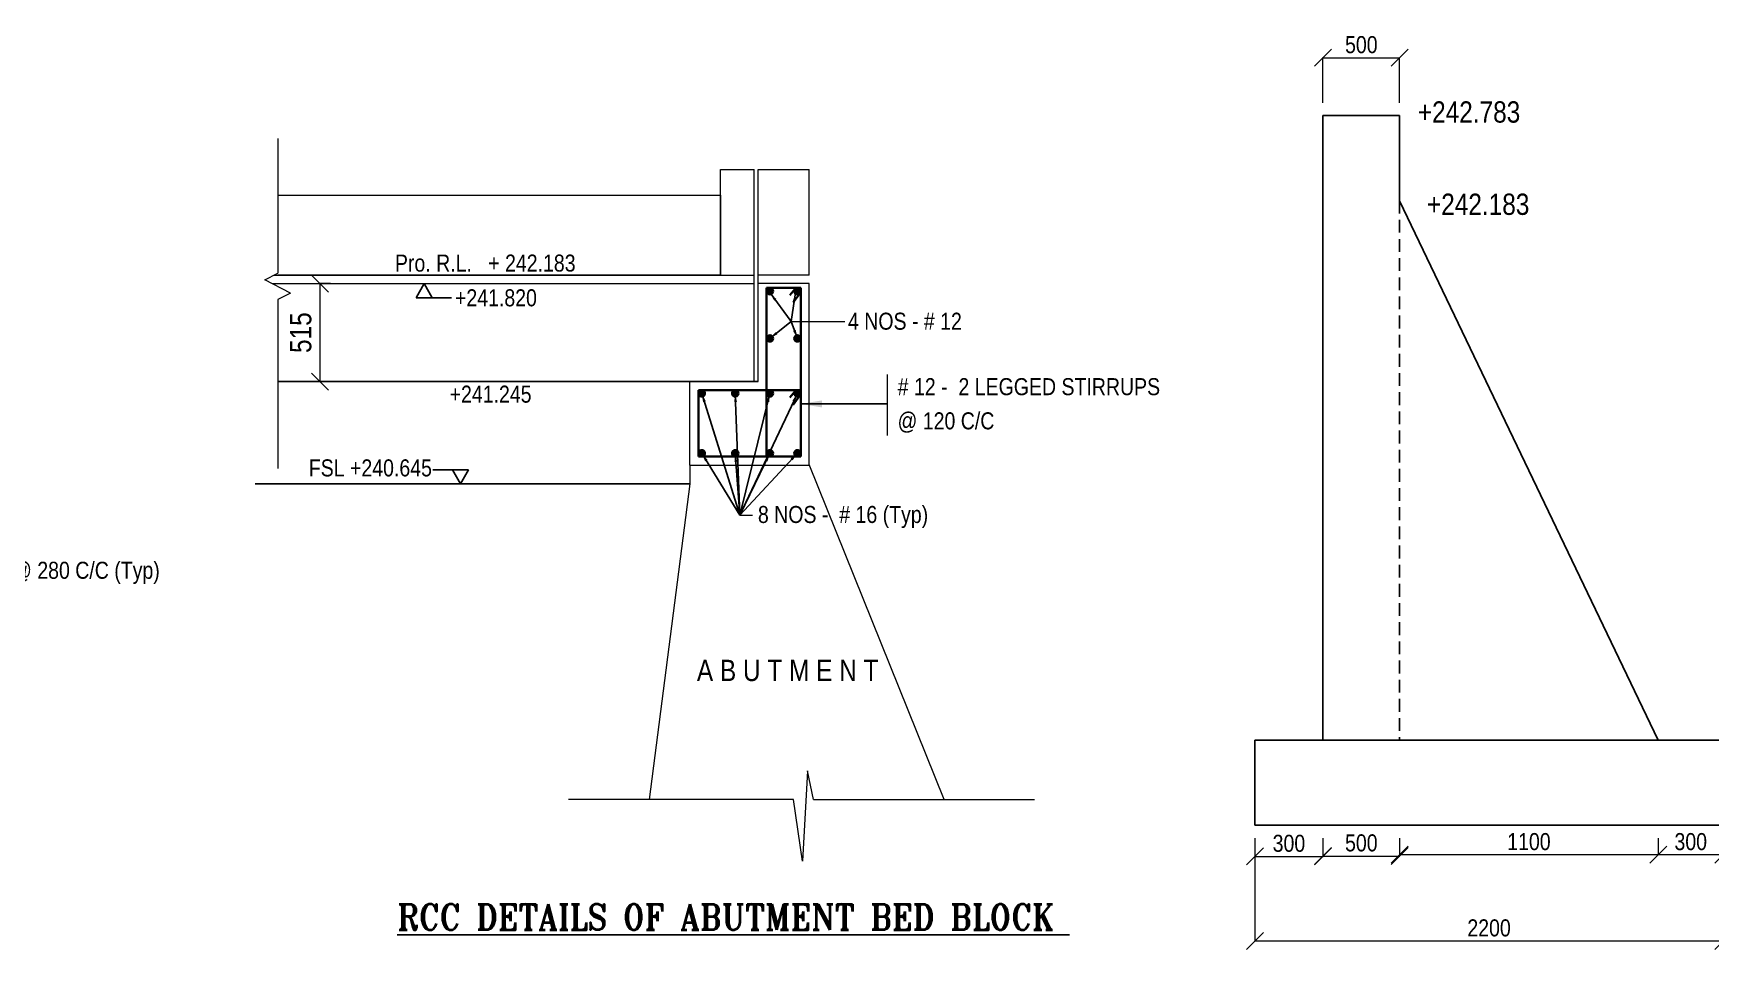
# Model space of a CAD drawing. Header units: millimetres. Extents: x 1141051 to 1202397, y -298680 to -265208.
# Drawn here: x 1162192 to 1181881, y -286047 to -275293 of the extents above; entities that cross this region are included whole.
import ezdxf
from ezdxf.enums import TextEntityAlignment as Align

# ---------------------------------------------------------------- set-up
doc = ezdxf.new("R2010")
doc.units = ezdxf.units.MM
doc.header["$LTSCALE"] = 300
doc.header["$MEASUREMENT"] = 0
doc.linetypes.add('DASHED', pattern=[0.75, 0.5, -0.25])
for name, color, linetype, lineweight in [('DWG TEXT', 3, 'Continuous', 25), ('elevations', 7, 'Continuous', 25), ('MAIN', 7, 'Continuous', 25)]:
    doc.layers.add(name, color=color, linetype=linetype, lineweight=lineweight)
doc.layers.add('steel', color=1, linetype='Continuous')
doc.styles.add('ARIAL NARROW', font='ARIALN.TTF', dxfattribs={"height": 250})
doc.styles.add('ROMANT', font='romant')
doc.styles.get("Standard").update_dxf_attribs({"font": 'ARIALN.TTF', "height": 200})
doc.dimstyles.new('ISO-25', dxfattribs={"dimtxt": 200, "dimasz": 200, "dimexe": 1.25, "dimexo": 150, "dimgap": 50, "dimtad": 1, "dimdec": 1, "dimdsep": 46, "dimtxsty": 'Standard', "dimblk": 'OBLIQUE', "dimcen": 2.5, "dimdle": 1.25, "dimclrd": 6, "dimclre": 5, "dimclrt": 1, "dimadec": 0, "dimazin": 0, "dimtfac": 1, "dimtdec": 1, "dimtmove": 0, "dimatfit": 3, "dimfxl": 1, "dimlwd": 15, "dimlwe": 13, "dimarcsym": 0})
doc.dimstyles.new('REIN FORCE 2', dxfattribs={"dimtxt": 250, "dimasz": 200, "dimexe": 1.25, "dimexo": 150, "dimgap": 100, "dimtad": 1, "dimdec": 1, "dimlfac": 0.5, "dimdsep": 46, "dimtxsty": 'ARIAL NARROW', "dimblk": 'OBLIQUE', "dimcen": 2.5, "dimdle": 1.25, "dimclrd": 6, "dimclre": 5, "dimclrt": 1, "dimadec": 0, "dimazin": 0, "dimtfac": 1, "dimtdec": 1, "dimtmove": 0, "dimatfit": 3, "dimfxl": 1, "dimlwd": 15, "dimlwe": 13, "dimarcsym": 0})
doc.dimstyles.new('STANDARD$7', dxfattribs={"dimtxt": 2, "dimasz": 2, "dimexe": 1.25, "dimexo": 0.625, "dimtad": 1, "dimdec": 0, "dimlfac": 0.5, "dimdsep": 46, "dimtxsty": 'ARIAL NARROW', "dimcen": 2.5, "dimdle": 0.1, "dimse1": 1, "dimse2": 1, "dimadec": 0, "dimazin": 0, "dimtfac": 1, "dimtdec": 0, "dimtmove": 0, "dimatfit": 3, "dimfxl": 1, "dimtolj": 1, "dimtzin": 0, "dimarcsym": 0})

# ---------------------------------------------------------------- blocks, each defined once
blk = doc.blocks.new('_Oblique')
at = {"color": 0, "linetype": 'ByBlock', "lineweight": -2}
blk.add_line((-0.5, -0.5), (0.5, 0.5), dxfattribs=at)
blk = doc.blocks.new('*D76')
at = {"layer": 'Defpoints', "color": 0, "linetype": 'ByBlock', "transparency": 16777216}
for p in [(1165530, -278230), (1165557, -278230), (1165530, -279380)]:
    blk.add_point(p, dxfattribs=at)
at = {"layer": 'MAIN', "color": 6, "linetype": 'Continuous', "lineweight": 15, "transparency": 16777216}
blk.add_line((1165557, -279381), (1165557, -278229), dxfattribs=at)
at = {"layer": 'MAIN', "color": 5, "linetype": 'ByBlock', "lineweight": 13, "transparency": 16777216}
for p, q in [((1165680, -278230), (1165559, -278230)), ((1165680, -279380), (1165559, -279380))]:
    blk.add_line(p, q, dxfattribs=at)
at = {"layer": 'MAIN', "color": 6, "linetype": 'ByBlock', "lineweight": 15, "transparency": 16777216, "xscale": 200, "yscale": 200, "zscale": 200}
for p, rotation in [((1165557, -278230), 90), ((1165557, -279380), 270)]:
    blk.add_blockref('_Oblique', p, dxfattribs=dict(at, rotation=rotation))
at = {"layer": 'MAIN', "color": 1, "linetype": 'ByBlock', "transparency": 16777216, "insert": (1165330, -278805), "char_height": 250, "attachment_point": 5, "rotation": 90, "style": 'ARIAL NARROW'}
blk.add_mtext('515', dxfattribs=at)
blk = doc.blocks.new('*D87')
at = {"layer": 'Defpoints', "color": 0, "linetype": 'ByBlock', "transparency": 16777216}
for p in [(1178232, -275577), (1177332, -276256), (1178232, -276256)]:
    blk.add_point(p, dxfattribs=at)
at = {"layer": 'DWG TEXT', "color": 6, "linetype": 'Continuous', "lineweight": 15, "transparency": 16777216}
blk.add_line((1177331, -275577), (1178233, -275577), dxfattribs=at)
at = {"layer": 'DWG TEXT', "color": 5, "linetype": 'ByBlock', "lineweight": 13, "transparency": 16777216}
for p, q in [((1177332, -276106), (1177332, -275576)), ((1178232, -276106), (1178232, -275576))]:
    blk.add_line(p, q, dxfattribs=at)
at = {"layer": 'DWG TEXT', "color": 6, "linetype": 'ByBlock', "lineweight": 15, "transparency": 16777216, "xscale": 200, "yscale": 200, "zscale": 200, "rotation": 180}
blk.add_blockref('_Oblique', (1177332, -275577), dxfattribs=at)
at = {"layer": 'DWG TEXT', "color": 6, "linetype": 'ByBlock', "lineweight": 15, "transparency": 16777216, "xscale": 200, "yscale": 200, "zscale": 200}
blk.add_blockref('_Oblique', (1178232, -275577), dxfattribs=at)
at = {"layer": 'DWG TEXT', "color": 1, "linetype": 'ByBlock', "transparency": 16777216, "insert": (1177782, -275425), "char_height": 200, "attachment_point": 5}
blk.add_mtext('500', dxfattribs=at)
blk = doc.blocks.new('*D88')
at = {"layer": 'Defpoints', "color": 0, "linetype": 'ByBlock', "transparency": 16777216}
for p in [(1176532, -284589), (1182032, -284589), (1182032, -285947)]:
    blk.add_point(p, dxfattribs=at)
at = {"layer": 'DWG TEXT', "color": 5, "linetype": 'ByBlock', "lineweight": 13, "transparency": 16777216}
for p, q in [((1176532, -284739), (1176532, -285948)), ((1182032, -284739), (1182032, -285948))]:
    blk.add_line(p, q, dxfattribs=at)
at = {"layer": 'DWG TEXT', "color": 0, "linetype": 'Continuous', "lineweight": 15, "transparency": 16777216}
blk.add_line((1176531, -285947), (1182033, -285947), dxfattribs=at)
at = {"layer": 'DWG TEXT', "color": 0, "linetype": 'ByBlock', "lineweight": 15, "transparency": 16777216, "xscale": 200, "yscale": 200, "zscale": 200, "rotation": 180}
blk.add_blockref('_Oblique', (1176532, -285947), dxfattribs=at)
at = {"layer": 'DWG TEXT', "color": 0, "linetype": 'ByBlock', "lineweight": 15, "transparency": 16777216, "xscale": 200, "yscale": 200, "zscale": 200}
blk.add_blockref('_Oblique', (1182032, -285947), dxfattribs=at)
at = {"layer": 'DWG TEXT', "color": 1, "linetype": 'ByBlock', "transparency": 16777216, "insert": (1179282, -285795), "char_height": 200, "attachment_point": 5}
blk.add_mtext('2200', dxfattribs=at)
blk = doc.blocks.new('*D89')
at = {"layer": 'Defpoints', "color": 0, "linetype": 'ByBlock', "transparency": 16777216}
for p in [(1176532, -284589), (1177332, -284589), (1177332, -284954)]:
    blk.add_point(p, dxfattribs=at)
at = {"layer": 'DWG TEXT', "color": 5, "linetype": 'ByBlock', "lineweight": 13, "transparency": 16777216}
for p, q in [((1176532, -284739), (1176532, -284956)), ((1177332, -284739), (1177332, -284956))]:
    blk.add_line(p, q, dxfattribs=at)
at = {"layer": 'DWG TEXT', "color": 6, "linetype": 'Continuous', "lineweight": 15, "transparency": 16777216}
blk.add_line((1176531, -284954), (1177333, -284954), dxfattribs=at)
at = {"layer": 'DWG TEXT', "color": 6, "linetype": 'ByBlock', "lineweight": 15, "transparency": 16777216, "xscale": 200, "yscale": 200, "zscale": 200, "rotation": 180}
blk.add_blockref('_Oblique', (1176532, -284954), dxfattribs=at)
at = {"layer": 'DWG TEXT', "color": 6, "linetype": 'ByBlock', "lineweight": 15, "transparency": 16777216, "xscale": 200, "yscale": 200, "zscale": 200}
blk.add_blockref('_Oblique', (1177332, -284954), dxfattribs=at)
at = {"layer": 'DWG TEXT', "color": 1, "linetype": 'ByBlock', "transparency": 16777216, "insert": (1176932, -284802), "char_height": 200, "attachment_point": 5}
blk.add_mtext('300', dxfattribs=at)
blk = doc.blocks.new('*D90')
at = {"layer": 'Defpoints', "color": 0, "linetype": 'ByBlock', "transparency": 16777216}
for p in [(1181268, -284589), (1182032, -284589), (1182032, -284934)]:
    blk.add_point(p, dxfattribs=at)
at = {"layer": 'DWG TEXT', "color": 5, "linetype": 'ByBlock', "lineweight": 13, "transparency": 16777216}
for p, q in [((1181268, -284739), (1181268, -284935)), ((1182032, -284739), (1182032, -284935))]:
    blk.add_line(p, q, dxfattribs=at)
at = {"layer": 'DWG TEXT', "color": 6, "linetype": 'Continuous', "lineweight": 15, "transparency": 16777216}
blk.add_line((1181266, -284934), (1182033, -284934), dxfattribs=at)
at = {"layer": 'DWG TEXT', "color": 6, "linetype": 'ByBlock', "lineweight": 15, "transparency": 16777216, "xscale": 200, "yscale": 200, "zscale": 200, "rotation": 180}
blk.add_blockref('_Oblique', (1181268, -284934), dxfattribs=at)
at = {"layer": 'DWG TEXT', "color": 6, "linetype": 'ByBlock', "lineweight": 15, "transparency": 16777216, "xscale": 200, "yscale": 200, "zscale": 200}
blk.add_blockref('_Oblique', (1182032, -284934), dxfattribs=at)
at = {"layer": 'DWG TEXT', "color": 1, "linetype": 'ByBlock', "transparency": 16777216, "insert": (1181650, -284782), "char_height": 200, "attachment_point": 5}
blk.add_mtext('300', dxfattribs=at)
blk = doc.blocks.new('*D85')
at = {"layer": 'Defpoints', "color": 0, "linetype": 'ByBlock', "transparency": 16777216}
for p in [(1177332, -284589), (1178232, -284589), (1178232, -284950)]:
    blk.add_point(p, dxfattribs=at)
at = {"layer": 'DWG TEXT', "color": 5, "linetype": 'ByBlock', "lineweight": 13, "transparency": 16777216}
for p, q in [((1177332, -284739), (1177332, -284951)), ((1178232, -284739), (1178232, -284951))]:
    blk.add_line(p, q, dxfattribs=at)
at = {"layer": 'DWG TEXT', "color": 6, "linetype": 'Continuous', "lineweight": 15, "transparency": 16777216}
blk.add_line((1177331, -284950), (1178233, -284950), dxfattribs=at)
at = {"layer": 'DWG TEXT', "color": 6, "linetype": 'ByBlock', "lineweight": 15, "transparency": 16777216, "xscale": 200, "yscale": 200, "zscale": 200, "rotation": 180}
blk.add_blockref('_Oblique', (1177332, -284950), dxfattribs=at)
at = {"layer": 'DWG TEXT', "color": 6, "linetype": 'ByBlock', "lineweight": 15, "transparency": 16777216, "xscale": 200, "yscale": 200, "zscale": 200}
blk.add_blockref('_Oblique', (1178232, -284950), dxfattribs=at)
at = {"layer": 'DWG TEXT', "color": 1, "linetype": 'ByBlock', "transparency": 16777216, "insert": (1177782, -284797), "char_height": 200, "attachment_point": 5}
blk.add_mtext('500', dxfattribs=at)
blk = doc.blocks.new('*D86')
at = {"layer": 'Defpoints', "color": 0, "linetype": 'ByBlock', "transparency": 16777216}
for p in [(1178232, -284589), (1181268, -284589), (1181268, -284934)]:
    blk.add_point(p, dxfattribs=at)
at = {"layer": 'DWG TEXT', "color": 5, "linetype": 'ByBlock', "lineweight": 13, "transparency": 16777216}
for p, q in [((1178232, -284739), (1178232, -284935)), ((1181268, -284739), (1181268, -284935))]:
    blk.add_line(p, q, dxfattribs=at)
at = {"layer": 'DWG TEXT', "color": 0, "linetype": 'Continuous', "lineweight": 15, "transparency": 16777216}
blk.add_line((1178231, -284934), (1181269, -284934), dxfattribs=at)
at = {"layer": 'DWG TEXT', "color": 0, "linetype": 'ByBlock', "lineweight": 15, "transparency": 16777216, "xscale": 200, "yscale": 200, "zscale": 200, "rotation": 180}
blk.add_blockref('_Oblique', (1178232, -284934), dxfattribs=at)
at = {"layer": 'DWG TEXT', "color": 0, "linetype": 'ByBlock', "lineweight": 15, "transparency": 16777216, "xscale": 200, "yscale": 200, "zscale": 200}
blk.add_blockref('_Oblique', (1181268, -284934), dxfattribs=at)
at = {"layer": 'DWG TEXT', "color": 1, "linetype": 'ByBlock', "transparency": 16777216, "insert": (1179750, -284782), "char_height": 200, "attachment_point": 5}
blk.add_mtext('1100', dxfattribs=at)

msp = doc.modelspace()

# ---------------------------------------------------------------- hatches: boundary and pattern name
at = {"layer": 'steel', "linetype": 'ByBlock', "lineweight": 35}
for points in [[(1170800.66, -278318.68), (1170800.66, -278318.49, -0.41348564), (1170838.16, -278281.08, -1), (1170838.16, -278356.08, -0.41348564)], [(1170800.66, -278318.68), (1170800.66, -278318.49, -0.41348564), (1170838.16, -278281.08, -1), (1170838.16, -278356.08, -0.41348564)], [(1171198.17, -278318.68), (1171198.17, -278318.49, 0.41348564), (1171160.67, -278281.08, 1), (1171160.67, -278356.08, 0.41348564)], [(1171198.17, -278318.68), (1171198.17, -278318.49, 0.41348564), (1171160.67, -278281.08, 1), (1171160.67, -278356.08, 0.41348564)], [(1170800.66, -278873.3), (1170800.66, -278873.12, -0.41348564), (1170838.16, -278835.71, -1), (1170838.16, -278910.71, -0.41348564)], [(1170800.66, -278873.3), (1170800.66, -278873.12, -0.41348564), (1170838.16, -278835.71, -1), (1170838.16, -278910.71, -0.41348564)], [(1171198.17, -278873.3), (1171198.17, -278873.12, 0.41348564), (1171160.67, -278835.71, 1), (1171160.67, -278910.71, 0.41348564)], [(1171198.17, -278873.3), (1171198.17, -278873.12, 0.41348564), (1171160.67, -278835.71, 1), (1171160.67, -278910.71, 0.41348564)], [(1170000.66, -279518.68), (1170000.66, -279518.49, -0.41348564), (1170038.16, -279481.08, -1), (1170038.16, -279556.08, -0.41348564)], [(1170000.66, -279518.68), (1170000.66, -279518.49, -0.41348564), (1170038.16, -279481.08, -1), (1170038.16, -279556.08, -0.41348564)], [(1170393.48, -279518.68), (1170393.48, -279518.49, -0.41348564), (1170430.98, -279481.08, -1), (1170430.98, -279556.08, -0.41348564)], [(1170393.48, -279518.68), (1170393.48, -279518.49, -0.41348564), (1170430.98, -279481.08, -1), (1170430.98, -279556.08, -0.41348564)], [(1170800.66, -279518.68), (1170800.66, -279518.49, -0.41348564), (1170838.16, -279481.08, -1), (1170838.16, -279556.08, -0.41348564)], [(1170800.66, -279518.68), (1170800.66, -279518.49, -0.41348564), (1170838.16, -279481.08, -1), (1170838.16, -279556.08, -0.41348564)], [(1171198.17, -279518.68), (1171198.17, -279518.49, 0.41348564), (1171160.67, -279481.08, 1), (1171160.67, -279556.08, 0.41348564)], [(1171198.17, -279518.68), (1171198.17, -279518.49, 0.41348564), (1171160.67, -279481.08, 1), (1171160.67, -279556.08, 0.41348564)], [(1170000.66, -280221.31), (1170000.66, -280221.49, 0.41348564), (1170038.16, -280258.9, 1), (1170038.16, -280183.9, 0.41348564)], [(1170000.66, -280221.31), (1170000.66, -280221.49, 0.41348564), (1170038.16, -280258.9, 1), (1170038.16, -280183.9, 0.41348564)], [(1170393.48, -280221.31), (1170393.48, -280221.49, 0.41348564), (1170430.98, -280258.9, 1), (1170430.98, -280183.9, 0.41348564)], [(1170393.48, -280221.31), (1170393.48, -280221.49, 0.41348564), (1170430.98, -280258.9, 1), (1170430.98, -280183.9, 0.41348564)], [(1170800.66, -280221.31), (1170800.66, -280221.49, 0.41348564), (1170838.16, -280258.9, 1), (1170838.16, -280183.9, 0.41348564)], [(1170800.66, -280221.31), (1170800.66, -280221.49, 0.41348564), (1170838.16, -280258.9, 1), (1170838.16, -280183.9, 0.41348564)], [(1171198.17, -280221.31), (1171198.17, -280221.49, -0.41348564), (1171160.67, -280258.9, -1), (1171160.67, -280183.9, -0.41348564)], [(1171198.17, -280221.31), (1171198.17, -280221.49, -0.41348564), (1171160.67, -280258.9, -1), (1171160.67, -280183.9, -0.41348564)]]:
    msp.add_hatch(color=0, dxfattribs=at).paths.add_polyline_path(points)

# ---------------------------------------------------------------- linework, layer by layer
at = {"layer": 'DWG TEXT', "color": 0, "linetype": 'ByBlock'}
for p, q in [((1177331.85, -283589.34), (1177331.85, -276255.81)), ((1177894.74, -276255.81), (1177331.85, -276255.81)), ((1177331.85, -276255.81), (1178231.85, -276255.81)), ((1178231.85, -276255.81), (1178231.85, -277255.81)), ((1178231.85, -277255.81), (1178231.85, -277255.81)), ((1178231.85, -277255.81), (1181267.67, -283589.34)), ((1182031.78, -283589.34), (1176531.85, -283589.34)), ((1176531.85, -283589.34), (1176531.85, -284589.34)), ((1176531.85, -283589.34), (1177031.85, -283589.34)), ((1177031.85, -283589.34), (1176531.85, -283589.34)), ((1176531.85, -283589.34), (1177031.85, -283589.34)), ((1176531.85, -283589.34), (1176531.85, -283589.34)), ((1176531.85, -283589.34), (1176531.85, -283589.34)), ((1176531.85, -283589.34), (1182031.78, -283589.34)), ((1176531.85, -283589.34), (1177331.85, -283589.34)), ((1177031.85, -283589.34), (1177031.85, -283589.34)), ((1177331.85, -283589.34), (1177331.85, -283589.34)), ((1176531.85, -284589.34), (1182031.78, -284589.34))]:
    msp.add_line(p, q, dxfattribs=at)
at = {"layer": 'DWG TEXT', "color": 0, "linetype": 'DASHED'}
msp.add_line((1178231.85, -277255.81), (1178231.85, -283589.34), dxfattribs=at)
at = {"layer": 'elevations', "color": 0, "linetype": 'ByBlock'}
for p, q in [((1166683.07, -278395.16), (1166776.74, -278229.99)), ((1166870.42, -278395.16), (1166683.07, -278395.16)), ((1166776.74, -278229.99), (1166870.42, -278395.16)), ((1166870.42, -278395.16), (1167100.67, -278395.16)), ((1167112.13, -280414.82), (1166881.88, -280414.82)), ((1167112.13, -280414.82), (1167299.48, -280414.82)), ((1167205.8, -280579.99), (1167112.13, -280414.82)), ((1167299.48, -280414.82), (1167205.8, -280579.99))]:
    msp.add_line(p, q, dxfattribs=at)
at = {"layer": 'MAIN', "color": 0, "lineweight": 9}
for p, q in [((1165058.7, -276527.39), (1165058.7, -278107.95)), ((1164906.96, -278185.3), (1165058.7, -278107.95)), ((1165210.4, -278339.9), (1164906.96, -278185.3)), ((1165210.4, -278340.07), (1165058.61, -278417.33)), ((1165058.61, -278417.33), (1165058.65, -280400.42)), ((1171086.32, -278673.63), (1171719.31, -278673.63)), ((1172212.88, -279295.81), (1172212.88, -280012.82)), ((1170484.26, -280947.98), (1170633.91, -280947.95)), ((1171278.99, -283950.03), (1171218.83, -285009.8)), ((1171350.04, -284285.58), (1171278.99, -283950.03)), ((1171116.49, -284285.58), (1168472.89, -284285.58)), ((1171218.83, -285009.8), (1171116.49, -284285.58)), ((1171350.04, -284285.58), (1173943.23, -284285.58))]:
    msp.add_line(p, q, dxfattribs=at)
at = {"layer": 'MAIN', "color": 0, "linetype": 'ByBlock', "lineweight": 18}
for p, q in [((1170258.67, -276889.99), (1170651.42, -276889.99)), ((1170258.67, -278129.99), (1170258.67, -276889.99)), ((1170651.42, -278129.99), (1170651.42, -276889.99)), ((1170699.42, -276889.99), (1171299.42, -276889.99)), ((1170699.42, -278329.99), (1170699.42, -276889.99)), ((1170818.97, -276889.99), (1171178.97, -276889.99)), ((1170819.42, -276889.99), (1171179.42, -276889.99)), ((1171179.42, -276889.99), (1171299.42, -276889.99)), ((1171299.42, -278129.99), (1171299.42, -276889.99)), ((1165015.46, -278129.99), (1170651.42, -278129.99)), ((1170651.42, -279379.99), (1170651.42, -278129.99)), ((1171299.42, -278129.99), (1170699.42, -278129.99)), ((1170699.42, -279379.99), (1170699.42, -278129.99)), ((1164994.68, -278229.99), (1170651.42, -278229.99)), ((1171299.42, -278229.99), (1170699.42, -278229.99)), ((1171299.42, -280353.99), (1171299.42, -278229.99)), ((1165058.63, -279379.99), (1170699.42, -279379.99)), ((1169899.42, -280359.99), (1169899.42, -279379.99)), ((1169899.42, -280359.99), (1171299.42, -280359.99)), ((1169899.42, -280359.99), (1169899.42, -280579.99)), ((1172885.9, -284285.58), (1171299.42, -280353.99)), ((1169899.42, -280579.99), (1169422.02, -284285.58))]:
    msp.add_line(p, q, dxfattribs=at)
at = {"layer": 'MAIN', "color": 0, "linetype": 'ByBlock'}
for p, q in [((1165058.63, -279379.99), (1170699.42, -279379.99)), ((1169899.42, -280579.99), (1164792.97, -280579.99))]:
    msp.add_line(p, q, dxfattribs=at)
at = {"layer": 'MAIN', "color": 0, "linetype": 'ByBlock', "lineweight": 18}
msp.add_lwpolyline([(1165058.7, -277189.99), (1170258.67, -277189.99), (1170258.67, -278129.99), (1165058.7, -278129.99)], dxfattribs=at)
at = {"layer": 'MAIN', "color": 0, "linetype": 'ByBlock'}
msp.add_point((1171199.42, -280221.49), dxfattribs=at)
at = {"layer": 'steel', "color": 0, "linetype": 'ByBlock', "lineweight": 35}
for p, q in [((1171199.42, -278279.99), (1170799.42, -278279.99)), ((1170799.42, -280259.99), (1170799.42, -278279.99)), ((1171132.05, -278294.35), (1171071.4, -278366.1)), ((1171188.22, -278344.02), (1171109.52, -278451.25)), ((1171199.42, -280259.99), (1171199.42, -278279.99)), ((1169999.42, -279479.99), (1171199.42, -279479.99)), ((1169999.42, -280259.99), (1169999.42, -279479.99)), ((1171132.05, -279494.35), (1171071.4, -279566.1)), ((1171188.22, -279544.02), (1171109.52, -279651.25)), ((1169999.42, -280259.99), (1171199.42, -280259.99))]:
    msp.add_line(p, q, dxfattribs=at)
for centre in [(1170838.16, -278318.58), (1170838.16, -278318.58), (1171160.67, -278318.58), (1171160.67, -278318.58), (1170838.16, -278873.21), (1170838.16, -278873.21), (1171160.67, -278873.21), (1171160.67, -278873.21), (1170038.16, -279518.58), (1170038.16, -279518.58), (1170430.98, -279518.58), (1170430.98, -279518.58), (1170838.16, -279518.58), (1170838.16, -279518.58), (1171160.67, -279518.58), (1171160.67, -279518.58), (1170038.16, -280221.4), (1170038.16, -280221.4), (1170430.98, -280221.4), (1170430.98, -280221.4), (1170838.16, -280221.4), (1170838.16, -280221.4), (1171160.67, -280221.4), (1171160.67, -280221.4)]:
    msp.add_circle(centre, 37.5, dxfattribs=at)

# ---------------------------------------------------------------- texts
at = {"color": 0, "style": 'ROMANT', "width": 0.9}
msp.add_text('%%URCC DETAILS OF ABUTMENT BED BLOCK ', height=300, dxfattribs=at).set_placement((1170407.84, -285815.59), align=Align.CENTER)
at = {"layer": 'elevations', "color": 0, "linetype": 'ByBlock', "style": 'ARIAL NARROW'}
for s, p in [('Pro. R.L.   + 242.183 ', (1166435.1, -278088.4)), ('FSL +240.645 ', (1165423.6, -280493.04)), ('# 10 STIRRUPS @ 280 C/C (Typ)  ', (1160208.43, -281695.17))]:
    msp.add_text(s, height=200, dxfattribs=at).set_placement(p)
at = {"layer": 'elevations', "color": 0, "linetype": 'ByBlock', "width": 2930.8252, "attachment_point": 1, "style": 'ARIAL NARROW'}
for s, insert, char_height in [('+242.783', (1178445.76, -276089.35), 250), ('+242.183', (1178552.9, -277172.7), 250), (' +241.820', (1167076.39, -278296.13), 200), (' +241.245', (1167013.44, -279427.31), 200)]:
    msp.add_mtext(s, dxfattribs=dict(at, insert=insert, char_height=char_height))
at = {"layer": 'elevations', "color": 0, "linetype": 'ByBlock', "char_height": 200, "attachment_point": 4, "style": 'ARIAL NARROW'}
for s, insert in [('4 NOS - # 12 ', (1171754.73, -278672.06)), ('# 12 -  2 LEGGED STIRRUPS ', (1172338.53, -279440.88)), ('  @ 120 C/C', (1172209.5, -279860.71)), ('8 NOS -  # 16 (Typ) ', (1170697.26, -280970.18))]:
    msp.add_mtext(s, dxfattribs=dict(at, insert=insert))
at = {"layer": 'MAIN', "color": 0, "linetype": 'ByBlock', "style": 'ARIAL NARROW'}
msp.add_text('A B U T M E N T', height=250, dxfattribs=at).set_placement((1169980.69, -282896.08))

# ---------------------------------------------------------------- dimensions: what is measured, and where the dimension line sits
at = {"layer": 'DWG TEXT', "color": 0, "linetype": 'ByBlock'}
for base, p1, p2, text, picture, middle in [((1178231.85, -275576.84), (1177331.85, -276255.81), (1178231.85, -276255.81), '500', '*D87', (1177781.85, -275424.73)), ((1177331.85, -284954.34), (1176531.85, -284589.34), (1177331.85, -284589.34), '300', '*D89', (1176931.85, -284802.23)), ((1178231.85, -284949.59), (1177331.85, -284589.34), (1178231.85, -284589.34), '500', '*D85', (1177781.85, -284797.48)), ((1182031.78, -284934.24), (1181267.67, -284589.34), (1182031.78, -284589.34), '300', '*D90', (1181649.73, -284782.12))]:
    dim = msp.add_linear_dim(base=base, p1=p1, p2=p2, text=text, dimstyle='ISO-25', dxfattribs=at)
    dim.commit()
    dim.dimension.update_dxf_attribs({"geometry": picture, "text_midpoint": middle})
for base, p1, p2, text, picture, middle in [((1182031.78, -285947.05), (1176531.85, -284589.34), (1182031.78, -284589.34), '2200', '*D88', (1179281.81, -285794.93)), ((1181267.67, -284934.24), (1178231.85, -284589.34), (1181267.67, -284589.34), '1100', '*D86', (1179749.76, -284782.12))]:
    dim = msp.add_linear_dim(base=base, p1=p1, p2=p2, text=text, dimstyle='ISO-25', override={"dimclrd": 0}, dxfattribs=at)
    dim.commit()
    dim.dimension.update_dxf_attribs({"geometry": picture, "text_midpoint": middle})
at = {"layer": 'MAIN', "color": 0, "linetype": 'ByBlock'}
dim = msp.add_linear_dim(base=(1165557.37, -278229.99), p1=(1165530.47, -279379.99), p2=(1165530.47, -278229.99), angle=90, text='515', dimstyle='REIN FORCE 2', dxfattribs=at)
dim.commit()
dim.dimension.update_dxf_attribs({"geometry": '*D76', "text_midpoint": (1165329.73, -278804.99)})

# ---------------------------------------------------------------- leaders
at = {"layer": 'MAIN', "color": 0, "lineweight": 9}
for points, override in [([(1170841.17, -278339.26), (1171086.42, -278673.77)], {"dimtxt": 300, "dimasz": 100, "dimexe": 0.18, "dimexo": 0.0625, "dimgap": 0.09, "dimtad": 0, "dimtoh": 1, "dimlfac": 1, "dimzin": 0, "dimcen": 0.09, "dimdle": 200, "dimtdec": 4, "dimtofl": 0}), ([(1171140.03, -278332.67), (1171086.42, -278673.77)], {"dimtxt": 300, "dimasz": 100, "dimexe": 0.18, "dimexo": 0.0625, "dimgap": 0.09, "dimtad": 0, "dimtoh": 1, "dimlfac": 1, "dimzin": 0, "dimcen": 0.09, "dimdle": 200, "dimtdec": 4, "dimtofl": 0}), ([(1170838.16, -278873.21), (1171086.42, -278673.49)], {"dimtxt": 300, "dimasz": 100, "dimexe": 0.18, "dimexo": 0.0625, "dimgap": 0.09, "dimtad": 0, "dimtoh": 1, "dimlfac": 1, "dimzin": 0, "dimcen": 0.09, "dimdle": 200, "dimtdec": 4, "dimtofl": 0}), ([(1171160.67, -278873.21), (1171086.42, -278673.49)], {"dimtxt": 300, "dimasz": 100, "dimexe": 0.18, "dimexo": 0.0625, "dimgap": 0.09, "dimtad": 0, "dimtoh": 1, "dimlfac": 1, "dimzin": 0, "dimcen": 0.09, "dimdle": 200, "dimtdec": 4, "dimtofl": 0}), ([(1170038.16, -279518.58), (1170484.28, -280948)], {"dimtxt": 300, "dimasz": 100, "dimexe": 0.18, "dimexo": 0.0625, "dimgap": 0.09, "dimtad": 0, "dimtoh": 1, "dimlfac": 1, "dimzin": 0, "dimcen": 0.09, "dimdle": 200, "dimtdec": 4, "dimtofl": 0}), ([(1170430.98, -279518.58), (1170484.28, -280948)], {"dimtxt": 300, "dimasz": 100, "dimexe": 0.18, "dimexo": 0.0625, "dimgap": 0.09, "dimtad": 0, "dimtoh": 1, "dimlfac": 1, "dimzin": 0, "dimcen": 0.09, "dimdle": 200, "dimtdec": 4, "dimtofl": 0}), ([(1170838.16, -279518.58), (1170484.26, -280947.98)], {"dimtxt": 300, "dimasz": 100, "dimexe": 0.18, "dimexo": 0.0625, "dimgap": 0.09, "dimtad": 0, "dimtoh": 1, "dimlfac": 1, "dimzin": 0, "dimcen": 0.09, "dimdle": 200, "dimtdec": 4, "dimtofl": 0}), ([(1171160.67, -279518.58), (1170484.26, -280947.98)], {"dimtxt": 300, "dimasz": 100, "dimexe": 0.18, "dimexo": 0.0625, "dimgap": 0.09, "dimtad": 0, "dimtoh": 1, "dimlfac": 1, "dimzin": 0, "dimcen": 0.09, "dimdle": 200, "dimtdec": 4, "dimtofl": 0}), ([(1171199.31, -279642.04), (1172212.88, -279642.04)], {"dimtxt": 300, "dimasz": 250, "dimexe": 0.18, "dimexo": 0.0625, "dimgap": 0.09, "dimtad": 0, "dimtoh": 1, "dimlfac": 1, "dimzin": 0, "dimcen": 0.09, "dimdle": 200, "dimtdec": 4, "dimtofl": 0}), ([(1170038.16, -280221.4), (1170484.28, -280948)], {"dimtxt": 300, "dimasz": 100, "dimexe": 0.18, "dimexo": 0.0625, "dimgap": 0.09, "dimtad": 0, "dimtoh": 1, "dimlfac": 1, "dimzin": 0, "dimcen": 0.09, "dimdle": 200, "dimtdec": 4, "dimtofl": 0}), ([(1170430.98, -280221.4), (1170484.28, -280948)], {"dimtxt": 300, "dimasz": 100, "dimexe": 0.18, "dimexo": 0.0625, "dimgap": 0.09, "dimtad": 0, "dimtoh": 1, "dimlfac": 1, "dimzin": 0, "dimcen": 0.09, "dimdle": 200, "dimtdec": 4, "dimtofl": 0}), ([(1171160.67, -280221.4), (1170484.26, -280947.98)], {"dimtxt": 300, "dimasz": 100, "dimexe": 0.18, "dimexo": 0.0625, "dimgap": 0.09, "dimtad": 0, "dimtoh": 1, "dimlfac": 1, "dimzin": 0, "dimcen": 0.09, "dimdle": 200, "dimtdec": 4, "dimtofl": 0}), ([(1170838.16, -280221.4), (1170484.26, -280947.98)], {"dimtxt": 300, "dimasz": 100, "dimexe": 0.18, "dimexo": 0.0625, "dimgap": 0.09, "dimtad": 0, "dimtoh": 1, "dimlfac": 1, "dimzin": 0, "dimcen": 0.09, "dimdle": 200, "dimtdec": 4, "dimtofl": 0})]:
    msp.add_leader(points, dimstyle='STANDARD$7', override=override, dxfattribs=at)

doc.saveas('drawing.dxf')
